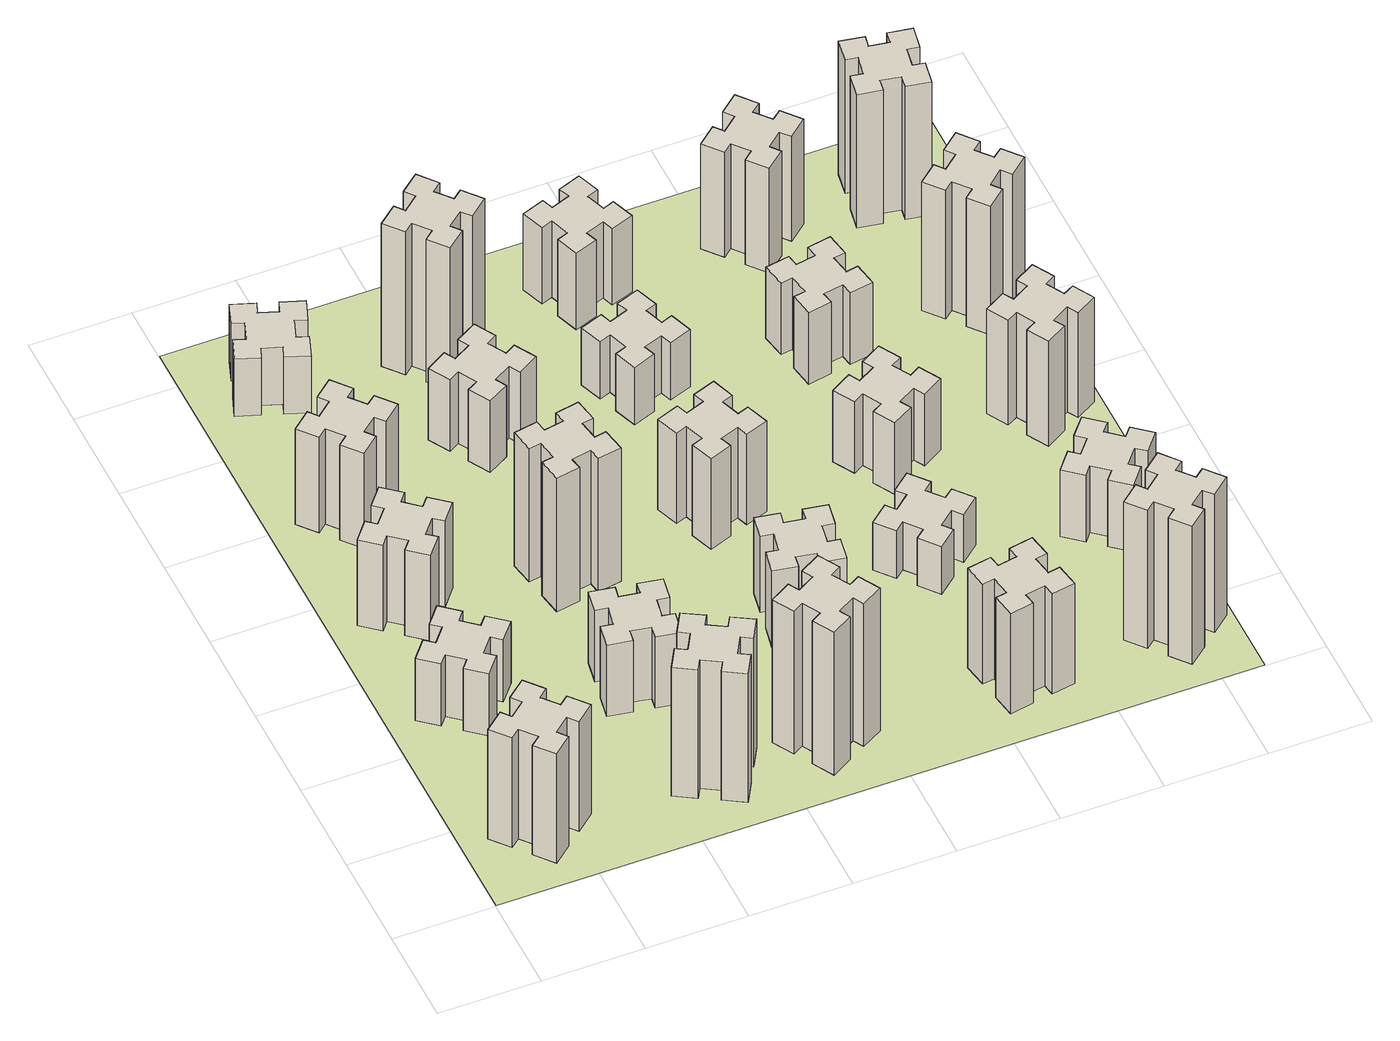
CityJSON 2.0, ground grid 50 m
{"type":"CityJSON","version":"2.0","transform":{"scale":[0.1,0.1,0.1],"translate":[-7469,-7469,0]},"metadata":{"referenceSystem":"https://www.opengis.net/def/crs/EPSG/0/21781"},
"CityObjects":{
"building1":{"type":"Building","attributes":{"class":"1000","function":"1000","usage":"1000","yearOfConstruction":2016,"roofType":"1000","measuredHeight":69,"storeysAboveGround":30,"storeysBelowGround":0},"geometry":[{"type":"Solid","lod":"1","boundaries":[[[[0,1,2,3,4,5,6,7,8,9,10,11,12,13,14,15,16,17,18,19]],[[17,16,20,21]],[[16,15,22,20]],[[15,14,23,22]],[[14,13,24,23]],[[13,12,25,24]],[[12,11,26,25]],[[11,10,27,26]],[[10,9,28,27]],[[9,8,29,28]],[[8,7,30,29]],[[7,6,31,30]],[[6,5,32,31]],[[5,4,33,32]],[[4,3,34,33]],[[3,2,35,34]],[[2,1,36,35]],[[1,0,37,36]],[[0,19,38,37]],[[19,18,39,38]],[[18,17,21,39]],[[24,25,26,27,28,29,30,31,32,33,34,35,36,37,38,39,21,20,22,23]]]]}]},
"building2":{"type":"Building","attributes":{"class":"1000","function":"1000","usage":"1000","yearOfConstruction":2016,"roofType":"1000","measuredHeight":39,"storeysAboveGround":30,"storeysBelowGround":0},"geometry":[{"type":"Solid","lod":"1","boundaries":[[[[40,41,42,43,44,45,46,47,48,49,50,51,52,53,54,55,56,57,58,59]],[[57,56,60,61]],[[56,55,62,60]],[[55,54,63,62]],[[54,53,64,63]],[[53,52,65,64]],[[52,51,66,65]],[[51,50,67,66]],[[50,49,68,67]],[[49,48,69,68]],[[48,47,70,69]],[[47,46,71,70]],[[46,45,72,71]],[[45,44,73,72]],[[44,43,74,73]],[[43,42,75,74]],[[42,41,76,75]],[[41,40,77,76]],[[40,59,78,77]],[[59,58,79,78]],[[58,57,61,79]],[[64,65,66,67,68,69,70,71,72,73,74,75,76,77,78,79,61,60,62,63]]]]}]},
"building3":{"type":"Building","attributes":{"class":"1000","function":"1000","usage":"1000","yearOfConstruction":2016,"roofType":"1000","measuredHeight":54,"storeysAboveGround":30,"storeysBelowGround":0},"geometry":[{"type":"Solid","lod":"1","boundaries":[[[[80,81,82,83,84,85,86,87,88,89,90,91,92,93,94,95,96,97,98,99]],[[97,96,100,101]],[[96,95,102,100]],[[95,94,103,102]],[[94,93,104,103]],[[93,92,105,104]],[[92,91,106,105]],[[91,90,107,106]],[[90,89,108,107]],[[89,88,109,108]],[[88,87,110,109]],[[87,86,111,110]],[[86,85,112,111]],[[85,84,113,112]],[[84,83,114,113]],[[83,82,115,114]],[[82,81,116,115]],[[81,80,117,116]],[[80,99,118,117]],[[99,98,119,118]],[[98,97,101,119]],[[104,105,106,107,108,109,110,111,112,113,114,115,116,117,118,119,101,100,102,103]]]]}]},
"building4":{"type":"Building","attributes":{"class":"1000","function":"1000","usage":"1000","yearOfConstruction":2016,"roofType":"1000","measuredHeight":60,"storeysAboveGround":30,"storeysBelowGround":0},"geometry":[{"type":"Solid","lod":"1","boundaries":[[[[120,121,122,123,124,125,126,127,128,129,130,131,132,133,134,135,136,137,138,139]],[[137,136,140,141]],[[136,135,142,140]],[[135,134,143,142]],[[134,133,144,143]],[[133,132,145,144]],[[132,131,146,145]],[[131,130,147,146]],[[130,129,148,147]],[[129,128,149,148]],[[128,127,150,149]],[[127,126,151,150]],[[126,125,152,151]],[[125,124,153,152]],[[124,123,154,153]],[[123,122,155,154]],[[122,121,156,155]],[[121,120,157,156]],[[120,139,158,157]],[[139,138,159,158]],[[138,137,141,159]],[[144,145,146,147,148,149,150,151,152,153,154,155,156,157,158,159,141,140,142,143]]]]}]},
"building5":{"type":"Building","attributes":{"class":"1000","function":"1000","usage":"1000","yearOfConstruction":2016,"roofType":"1000","measuredHeight":81,"storeysAboveGround":30,"storeysBelowGround":0},"geometry":[{"type":"Solid","lod":"1","boundaries":[[[[160,161,162,163,164,165,166,167,168,169,170,171,172,173,174,175,176,177,178,179]],[[177,176,180,181]],[[176,175,182,180]],[[175,174,183,182]],[[174,173,184,183]],[[173,172,185,184]],[[172,171,186,185]],[[171,170,187,186]],[[170,169,188,187]],[[169,168,189,188]],[[168,167,190,189]],[[167,166,191,190]],[[166,165,192,191]],[[165,164,193,192]],[[164,163,194,193]],[[163,162,195,194]],[[162,161,196,195]],[[161,160,197,196]],[[160,179,198,197]],[[179,178,199,198]],[[178,177,181,199]],[[184,185,186,187,188,189,190,191,192,193,194,195,196,197,198,199,181,180,182,183]]]]}]},
"building6":{"type":"Building","attributes":{"class":"1000","function":"1000","usage":"1000","yearOfConstruction":2016,"roofType":"1000","measuredHeight":36,"storeysAboveGround":30,"storeysBelowGround":0},"geometry":[{"type":"Solid","lod":"1","boundaries":[[[[200,201,202,203,204,205,206,207,208,209,210,211,212,213,214,215,216,217,218,219]],[[217,216,220,221]],[[216,215,222,220]],[[215,214,223,222]],[[214,213,224,223]],[[213,212,225,224]],[[212,211,226,225]],[[211,210,227,226]],[[210,209,228,227]],[[209,208,229,228]],[[208,207,230,229]],[[207,206,231,230]],[[206,205,232,231]],[[205,204,233,232]],[[204,203,234,233]],[[203,202,235,234]],[[202,201,236,235]],[[201,200,237,236]],[[200,219,238,237]],[[219,218,239,238]],[[218,217,221,239]],[[224,225,226,227,228,229,230,231,232,233,234,235,236,237,238,239,221,220,222,223]]]]}]},
"building7":{"type":"Building","attributes":{"class":"1000","function":"1000","usage":"1000","yearOfConstruction":2016,"roofType":"1000","measuredHeight":45,"storeysAboveGround":30,"storeysBelowGround":0},"geometry":[{"type":"Solid","lod":"1","boundaries":[[[[240,241,242,243,244,245,246,247,248,249,250,251,252,253,254,255,256,257,258,259]],[[257,256,260,261]],[[256,255,262,260]],[[255,254,263,262]],[[254,253,264,263]],[[253,252,265,264]],[[252,251,266,265]],[[251,250,267,266]],[[250,249,268,267]],[[249,248,269,268]],[[248,247,270,269]],[[247,246,271,270]],[[246,245,272,271]],[[245,244,273,272]],[[244,243,274,273]],[[243,242,275,274]],[[242,241,276,275]],[[241,240,277,276]],[[240,259,278,277]],[[259,258,279,278]],[[258,257,261,279]],[[264,265,266,267,268,269,270,271,272,273,274,275,276,277,278,279,261,260,262,263]]]]}]},
"building8":{"type":"Building","attributes":{"class":"1000","function":"1000","usage":"1000","yearOfConstruction":2016,"roofType":"1000","measuredHeight":84,"storeysAboveGround":30,"storeysBelowGround":0},"geometry":[{"type":"Solid","lod":"1","boundaries":[[[[280,281,282,283,284,285,286,287,288,289,290,291,292,293,294,295,296,297,298,299]],[[297,296,300,301]],[[296,295,302,300]],[[295,294,303,302]],[[294,293,304,303]],[[293,292,305,304]],[[292,291,306,305]],[[291,290,307,306]],[[290,289,308,307]],[[289,288,309,308]],[[288,287,310,309]],[[287,286,311,310]],[[286,285,312,311]],[[285,284,313,312]],[[284,283,314,313]],[[283,282,315,314]],[[282,281,316,315]],[[281,280,317,316]],[[280,299,318,317]],[[299,298,319,318]],[[298,297,301,319]],[[304,305,306,307,308,309,310,311,312,313,314,315,316,317,318,319,301,300,302,303]]]]}]},
"building9":{"type":"Building","attributes":{"class":"1000","function":"1000","usage":"1000","yearOfConstruction":2016,"roofType":"1000","measuredHeight":90,"storeysAboveGround":30,"storeysBelowGround":0},"geometry":[{"type":"Solid","lod":"1","boundaries":[[[[320,321,322,323,324,325,326,327,328,329,330,331,332,333,334,335,336,337,338,339]],[[337,336,340,341]],[[336,335,342,340]],[[335,334,343,342]],[[334,333,344,343]],[[333,332,345,344]],[[332,331,346,345]],[[331,330,347,346]],[[330,329,348,347]],[[329,328,349,348]],[[328,327,350,349]],[[327,326,351,350]],[[326,325,352,351]],[[325,324,353,352]],[[324,323,354,353]],[[323,322,355,354]],[[322,321,356,355]],[[321,320,357,356]],[[320,339,358,357]],[[339,338,359,358]],[[338,337,341,359]],[[344,345,346,347,348,349,350,351,352,353,354,355,356,357,358,359,341,340,342,343]]]]}]},
"building10":{"type":"Building","attributes":{"class":"1000","function":"1000","usage":"1000","yearOfConstruction":2016,"roofType":"1000","measuredHeight":45,"storeysAboveGround":30,"storeysBelowGround":0},"geometry":[{"type":"Solid","lod":"1","boundaries":[[[[360,361,362,363,364,365,366,367,368,369,370,371,372,373,374,375,376,377,378,379]],[[377,376,380,381]],[[376,375,382,380]],[[375,374,383,382]],[[374,373,384,383]],[[373,372,385,384]],[[372,371,386,385]],[[371,370,387,386]],[[370,369,388,387]],[[369,368,389,388]],[[368,367,390,389]],[[367,366,391,390]],[[366,365,392,391]],[[365,364,393,392]],[[364,363,394,393]],[[363,362,395,394]],[[362,361,396,395]],[[361,360,397,396]],[[360,379,398,397]],[[379,378,399,398]],[[378,377,381,399]],[[384,385,386,387,388,389,390,391,392,393,394,395,396,397,398,399,381,380,382,383]]]]}]},
"building11":{"type":"Building","attributes":{"class":"1000","function":"1000","usage":"1000","yearOfConstruction":2016,"roofType":"1000","measuredHeight":90,"storeysAboveGround":30,"storeysBelowGround":0},"geometry":[{"type":"Solid","lod":"1","boundaries":[[[[400,401,402,403,404,405,406,407,408,409,410,411,412,413,414,415,416,417,418,419]],[[417,416,420,421]],[[416,415,422,420]],[[415,414,423,422]],[[414,413,424,423]],[[413,412,425,424]],[[412,411,426,425]],[[411,410,427,426]],[[410,409,428,427]],[[409,408,429,428]],[[408,407,430,429]],[[407,406,431,430]],[[406,405,432,431]],[[405,404,433,432]],[[404,403,434,433]],[[403,402,435,434]],[[402,401,436,435]],[[401,400,437,436]],[[400,419,438,437]],[[419,418,439,438]],[[418,417,421,439]],[[424,425,426,427,428,429,430,431,432,433,434,435,436,437,438,439,421,420,422,423]]]]}]},
"building12":{"type":"Building","attributes":{"class":"1000","function":"1000","usage":"1000","yearOfConstruction":2016,"roofType":"1000","measuredHeight":48,"storeysAboveGround":30,"storeysBelowGround":0},"geometry":[{"type":"Solid","lod":"1","boundaries":[[[[440,441,442,443,444,445,446,447,448,449,450,451,452,453,454,455,456,457,458,459]],[[457,456,460,461]],[[456,455,462,460]],[[455,454,463,462]],[[454,453,464,463]],[[453,452,465,464]],[[452,451,466,465]],[[451,450,467,466]],[[450,449,468,467]],[[449,448,469,468]],[[448,447,470,469]],[[447,446,471,470]],[[446,445,472,471]],[[445,444,473,472]],[[444,443,474,473]],[[443,442,475,474]],[[442,441,476,475]],[[441,440,477,476]],[[440,459,478,477]],[[459,458,479,478]],[[458,457,461,479]],[[464,465,466,467,468,469,470,471,472,473,474,475,476,477,478,479,461,460,462,463]]]]}]},
"building13":{"type":"Building","attributes":{"class":"1000","function":"1000","usage":"1000","yearOfConstruction":2016,"roofType":"1000","measuredHeight":57,"storeysAboveGround":30,"storeysBelowGround":0},"geometry":[{"type":"Solid","lod":"1","boundaries":[[[[480,481,482,483,484,485,486,487,488,489,490,491,492,493,494,495,496,497,498,499]],[[497,496,500,501]],[[496,495,502,500]],[[495,494,503,502]],[[494,493,504,503]],[[493,492,505,504]],[[492,491,506,505]],[[491,490,507,506]],[[490,489,508,507]],[[489,488,509,508]],[[488,487,510,509]],[[487,486,511,510]],[[486,485,512,511]],[[485,484,513,512]],[[484,483,514,513]],[[483,482,515,514]],[[482,481,516,515]],[[481,480,517,516]],[[480,499,518,517]],[[499,498,519,518]],[[498,497,501,519]],[[504,505,506,507,508,509,510,511,512,513,514,515,516,517,518,519,501,500,502,503]]]]}]},
"building14":{"type":"Building","attributes":{"class":"1000","function":"1000","usage":"1000","yearOfConstruction":2016,"roofType":"1000","measuredHeight":36,"storeysAboveGround":30,"storeysBelowGround":0},"geometry":[{"type":"Solid","lod":"1","boundaries":[[[[520,521,522,523,524,525,526,527,528,529,530,531,532,533,534,535,536,537,538,539]],[[537,536,540,541]],[[536,535,542,540]],[[535,534,543,542]],[[534,533,544,543]],[[533,532,545,544]],[[532,531,546,545]],[[531,530,547,546]],[[530,529,548,547]],[[529,528,549,548]],[[528,527,550,549]],[[527,526,551,550]],[[526,525,552,551]],[[525,524,553,552]],[[524,523,554,553]],[[523,522,555,554]],[[522,521,556,555]],[[521,520,557,556]],[[520,539,558,557]],[[539,538,559,558]],[[538,537,541,559]],[[544,545,546,547,548,549,550,551,552,553,554,555,556,557,558,559,541,540,542,543]]]]}]},
"building15":{"type":"Building","attributes":{"class":"1000","function":"1000","usage":"1000","yearOfConstruction":2016,"roofType":"1000","measuredHeight":63,"storeysAboveGround":30,"storeysBelowGround":0},"geometry":[{"type":"Solid","lod":"1","boundaries":[[[[560,561,562,563,564,565,566,567,568,569,570,571,572,573,574,575,576,577,578,579]],[[577,576,580,581]],[[576,575,582,580]],[[575,574,583,582]],[[574,573,584,583]],[[573,572,585,584]],[[572,571,586,585]],[[571,570,587,586]],[[570,569,588,587]],[[569,568,589,588]],[[568,567,590,589]],[[567,566,591,590]],[[566,565,592,591]],[[565,564,593,592]],[[564,563,594,593]],[[563,562,595,594]],[[562,561,596,595]],[[561,560,597,596]],[[560,579,598,597]],[[579,578,599,598]],[[578,577,581,599]],[[584,585,586,587,588,589,590,591,592,593,594,595,596,597,598,599,581,580,582,583]]]]}]},
"building16":{"type":"Building","attributes":{"class":"1000","function":"1000","usage":"1000","yearOfConstruction":2016,"roofType":"1000","measuredHeight":48,"storeysAboveGround":30,"storeysBelowGround":0},"geometry":[{"type":"Solid","lod":"1","boundaries":[[[[600,601,602,603,604,605,606,607,608,609,610,611,612,613,614,615,616,617,618,619]],[[617,616,620,621]],[[616,615,622,620]],[[615,614,623,622]],[[614,613,624,623]],[[613,612,625,624]],[[612,611,626,625]],[[611,610,627,626]],[[610,609,628,627]],[[609,608,629,628]],[[608,607,630,629]],[[607,606,631,630]],[[606,605,632,631]],[[605,604,633,632]],[[604,603,634,633]],[[603,602,635,634]],[[602,601,636,635]],[[601,600,637,636]],[[600,619,638,637]],[[619,618,639,638]],[[618,617,621,639]],[[624,625,626,627,628,629,630,631,632,633,634,635,636,637,638,639,621,620,622,623]]]]}]},
"building17":{"type":"Building","attributes":{"class":"1000","function":"1000","usage":"1000","yearOfConstruction":2016,"roofType":"1000","measuredHeight":30,"storeysAboveGround":30,"storeysBelowGround":0},"geometry":[{"type":"Solid","lod":"1","boundaries":[[[[640,641,642,643,644,645,646,647,648,649,650,651,652,653,654,655,656,657,658,659]],[[657,656,660,661]],[[656,655,662,660]],[[655,654,663,662]],[[654,653,664,663]],[[653,652,665,664]],[[652,651,666,665]],[[651,650,667,666]],[[650,649,668,667]],[[649,648,669,668]],[[648,647,670,669]],[[647,646,671,670]],[[646,645,672,671]],[[645,644,673,672]],[[644,643,674,673]],[[643,642,675,674]],[[642,641,676,675]],[[641,640,677,676]],[[640,659,678,677]],[[659,658,679,678]],[[658,657,661,679]],[[664,665,666,667,668,669,670,671,672,673,674,675,676,677,678,679,661,660,662,663]]]]}]},
"building18":{"type":"Building","attributes":{"class":"1000","function":"1000","usage":"1000","yearOfConstruction":2016,"roofType":"1000","measuredHeight":45,"storeysAboveGround":30,"storeysBelowGround":0},"geometry":[{"type":"Solid","lod":"1","boundaries":[[[[680,681,682,683,684,685,686,687,688,689,690,691,692,693,694,695,696,697,698,699]],[[697,696,700,701]],[[696,695,702,700]],[[695,694,703,702]],[[694,693,704,703]],[[693,692,705,704]],[[692,691,706,705]],[[691,690,707,706]],[[690,689,708,707]],[[689,688,709,708]],[[688,687,710,709]],[[687,686,711,710]],[[686,685,712,711]],[[685,684,713,712]],[[684,683,714,713]],[[683,682,715,714]],[[682,681,716,715]],[[681,680,717,716]],[[680,699,718,717]],[[699,698,719,718]],[[698,697,701,719]],[[704,705,706,707,708,709,710,711,712,713,714,715,716,717,718,719,701,700,702,703]]]]}]},
"building19":{"type":"Building","attributes":{"class":"1000","function":"1000","usage":"1000","yearOfConstruction":2016,"roofType":"1000","measuredHeight":45,"storeysAboveGround":30,"storeysBelowGround":0},"geometry":[{"type":"Solid","lod":"1","boundaries":[[[[720,721,722,723,724,725,726,727,728,729,730,731,732,733,734,735,736,737,738,739]],[[737,736,740,741]],[[736,735,742,740]],[[735,734,743,742]],[[734,733,744,743]],[[733,732,745,744]],[[732,731,746,745]],[[731,730,747,746]],[[730,729,748,747]],[[729,728,749,748]],[[728,727,750,749]],[[727,726,751,750]],[[726,725,752,751]],[[725,724,753,752]],[[724,723,754,753]],[[723,722,755,754]],[[722,721,756,755]],[[721,720,757,756]],[[720,739,758,757]],[[739,738,759,758]],[[738,737,741,759]],[[744,745,746,747,748,749,750,751,752,753,754,755,756,757,758,759,741,740,742,743]]]]}]},
"building20":{"type":"Building","attributes":{"class":"1000","function":"1000","usage":"1000","yearOfConstruction":2016,"roofType":"1000","measuredHeight":87,"storeysAboveGround":30,"storeysBelowGround":0},"geometry":[{"type":"Solid","lod":"1","boundaries":[[[[760,761,762,763,764,765,766,767,768,769,770,771,772,773,774,775,776,777,778,779]],[[777,776,780,781]],[[776,775,782,780]],[[775,774,783,782]],[[774,773,784,783]],[[773,772,785,784]],[[772,771,786,785]],[[771,770,787,786]],[[770,769,788,787]],[[769,768,789,788]],[[768,767,790,789]],[[767,766,791,790]],[[766,765,792,791]],[[765,764,793,792]],[[764,763,794,793]],[[763,762,795,794]],[[762,761,796,795]],[[761,760,797,796]],[[760,779,798,797]],[[779,778,799,798]],[[778,777,781,799]],[[784,785,786,787,788,789,790,791,792,793,794,795,796,797,798,799,781,780,782,783]]]]}]},
"building21":{"type":"Building","attributes":{"class":"1000","function":"1000","usage":"1000","yearOfConstruction":2016,"roofType":"1000","measuredHeight":66,"storeysAboveGround":30,"storeysBelowGround":0},"geometry":[{"type":"Solid","lod":"1","boundaries":[[[[800,801,802,803,804,805,806,807,808,809,810,811,812,813,814,815,816,817,818,819]],[[817,816,820,821]],[[816,815,822,820]],[[815,814,823,822]],[[814,813,824,823]],[[813,812,825,824]],[[812,811,826,825]],[[811,810,827,826]],[[810,809,828,827]],[[809,808,829,828]],[[808,807,830,829]],[[807,806,831,830]],[[806,805,832,831]],[[805,804,833,832]],[[804,803,834,833]],[[803,802,835,834]],[[802,801,836,835]],[[801,800,837,836]],[[800,819,838,837]],[[819,818,839,838]],[[818,817,821,839]],[[824,825,826,827,828,829,830,831,832,833,834,835,836,837,838,839,821,820,822,823]]]]}]},
"building22":{"type":"Building","attributes":{"class":"1000","function":"1000","usage":"1000","yearOfConstruction":2016,"roofType":"1000","measuredHeight":42,"storeysAboveGround":30,"storeysBelowGround":0},"geometry":[{"type":"Solid","lod":"1","boundaries":[[[[840,841,842,843,844,845,846,847,848,849,850,851,852,853,854,855,856,857,858,859]],[[857,856,860,861]],[[856,855,862,860]],[[855,854,863,862]],[[854,853,864,863]],[[853,852,865,864]],[[852,851,866,865]],[[851,850,867,866]],[[850,849,868,867]],[[849,848,869,868]],[[848,847,870,869]],[[847,846,871,870]],[[846,845,872,871]],[[845,844,873,872]],[[844,843,874,873]],[[843,842,875,874]],[[842,841,876,875]],[[841,840,877,876]],[[840,859,878,877]],[[859,858,879,878]],[[858,857,861,879]],[[864,865,866,867,868,869,870,871,872,873,874,875,876,877,878,879,861,860,862,863]]]]}]},
"building23":{"type":"Building","attributes":{"class":"1000","function":"1000","usage":"1000","yearOfConstruction":2016,"roofType":"1000","measuredHeight":66,"storeysAboveGround":30,"storeysBelowGround":0},"geometry":[{"type":"Solid","lod":"1","boundaries":[[[[880,881,882,883,884,885,886,887,888,889,890,891,892,893,894,895,896,897,898,899]],[[897,896,900,901]],[[896,895,902,900]],[[895,894,903,902]],[[894,893,904,903]],[[893,892,905,904]],[[892,891,906,905]],[[891,890,907,906]],[[890,889,908,907]],[[889,888,909,908]],[[888,887,910,909]],[[887,886,911,910]],[[886,885,912,911]],[[885,884,913,912]],[[884,883,914,913]],[[883,882,915,914]],[[882,881,916,915]],[[881,880,917,916]],[[880,899,918,917]],[[899,898,919,918]],[[898,897,901,919]],[[904,905,906,907,908,909,910,911,912,913,914,915,916,917,918,919,901,900,902,903]]]]}]},
"building24":{"type":"Building","attributes":{"class":"1000","function":"1000","usage":"1000","yearOfConstruction":2016,"roofType":"1000","measuredHeight":81,"storeysAboveGround":30,"storeysBelowGround":0},"geometry":[{"type":"Solid","lod":"1","boundaries":[[[[920,921,922,923,924,925,926,927,928,929,930,931,932,933,934,935,936,937,938,939]],[[937,936,940,941]],[[936,935,942,940]],[[935,934,943,942]],[[934,933,944,943]],[[933,932,945,944]],[[932,931,946,945]],[[931,930,947,946]],[[930,929,948,947]],[[929,928,949,948]],[[928,927,950,949]],[[927,926,951,950]],[[926,925,952,951]],[[925,924,953,952]],[[924,923,954,953]],[[923,922,955,954]],[[922,921,956,955]],[[921,920,957,956]],[[920,939,958,957]],[[939,938,959,958]],[[938,937,941,959]],[[944,945,946,947,948,949,950,951,952,953,954,955,956,957,958,959,941,940,942,943]]]]}]},
"building25":{"type":"Building","attributes":{"class":"1000","function":"1000","usage":"1000","yearOfConstruction":2016,"roofType":"1000","measuredHeight":84,"storeysAboveGround":30,"storeysBelowGround":0},"geometry":[{"type":"Solid","lod":"1","boundaries":[[[[960,961,962,963,964,965,966,967,968,969,970,971,972,973,974,975,976,977,978,979]],[[977,976,980,981]],[[976,975,982,980]],[[975,974,983,982]],[[974,973,984,983]],[[973,972,985,984]],[[972,971,986,985]],[[971,970,987,986]],[[970,969,988,987]],[[969,968,989,988]],[[968,967,990,989]],[[967,966,991,990]],[[966,965,992,991]],[[965,964,993,992]],[[964,963,994,993]],[[963,962,995,994]],[[962,961,996,995]],[[961,960,997,996]],[[960,979,998,997]],[[979,978,999,998]],[[978,977,981,999]],[[984,985,986,987,988,989,990,991,992,993,994,995,996,997,998,999,981,980,982,983]]]]}]},
"landuse1":{"type":"LandUse","attributes":{"name":"plot1","function":"1010"},"geometry":[{"type":"MultiSurface","lod":"1","boundaries":[[[1000,1001,1002,1003]]]}]}
},
"vertices":[
[492,408,0],[427,484,0],[473,523,0],[396,615,0],[304,538,0],[343,492,0],[266,427,0],[228,473,0],[136,396,0],[213,304,0],[259,343,0],[323,266,0],[277,228,0],[354,136,0],[446,213,0],[408,259,0],[484,323,0],[523,277,0],[615,354,0],[538,446,0],[484,323,690],[523,277,690],[408,259,690],[446,213,690],[354,136,690],[277,228,690],[323,266,690],[259,343,690],[213,304,690],[136,396,690],[228,473,690],[266,427,690],[343,492,690],[304,538,690],[396,615,690],[473,523,690],[427,484,690],[492,408,690],[538,446,690],[615,354,690],
[323,1324,0],[259,1248,0],[213,1286,0],[136,1194,0],[228,1117,0],[266,1163,0],[343,1099,0],[304,1053,0],[396,976,0],[473,1068,0],[427,1106,0],[492,1183,0],[538,1144,0],[615,1236,0],[523,1313,0],[484,1267,0],[408,1332,0],[446,1378,0],[354,1455,0],[277,1363,0],[408,1332,390],[446,1378,390],[484,1267,390],[523,1313,390],[615,1236,390],[538,1144,390],[492,1183,390],[427,1106,390],[473,1068,390],[396,976,390],[304,1053,390],[343,1099,390],[266,1163,390],[228,1117,390],[136,1194,390],[213,1286,390],[259,1248,390],[323,1324,390],[277,1363,390],[354,1455,390],
[484,1907,0],[408,1972,0],[446,2018,0],[354,2095,0],[277,2003,0],[323,1964,0],[259,1888,0],[213,1926,0],[136,1834,0],[228,1757,0],[266,1803,0],[343,1739,0],[304,1693,0],[396,1616,0],[473,1708,0],[427,1746,0],[492,1823,0],[538,1784,0],[615,1876,0],[523,1953,0],[492,1823,540],[538,1784,540],[427,1746,540],[473,1708,540],[396,1616,540],[304,1693,540],[343,1739,540],[266,1803,540],[228,1757,540],[136,1834,540],[213,1926,540],[259,1888,540],[323,1964,540],[277,2003,540],[354,2095,540],[446,2018,540],[408,1972,540],[484,1907,540],[523,1953,540],[615,1876,540],
[492,2528,0],[427,2604,0],[473,2643,0],[396,2735,0],[304,2658,0],[343,2612,0],[266,2547,0],[228,2593,0],[136,2516,0],[213,2424,0],[259,2463,0],[323,2386,0],[277,2348,0],[354,2256,0],[446,2333,0],[408,2379,0],[484,2443,0],[523,2397,0],[615,2474,0],[538,2566,0],[484,2443,600],[523,2397,600],[408,2379,600],[446,2333,600],[354,2256,600],[277,2348,600],[323,2386,600],[259,2463,600],[213,2424,600],[136,2516,600],[228,2593,600],[266,2547,600],[343,2612,600],[304,2658,600],[396,2735,600],[473,2643,600],[427,2604,600],[492,2528,600],[538,2566,600],[615,2474,600],
[1145,474,0],[1095,387,0],[1043,417,0],[983,313,0],[1087,253,0],[1117,305,0],[1204,255,0],[1174,203,0],[1278,143,0],[1338,247,0],[1286,277,0],[1336,364,0],[1388,334,0],[1448,438,0],[1344,498,0],[1314,446,0],[1227,496,0],[1257,548,0],[1153,608,0],[1093,504,0],[1227,496,810],[1257,548,810],[1314,446,810],[1344,498,810],[1448,438,810],[1388,334,810],[1336,364,810],[1286,277,810],[1338,247,810],[1278,143,810],[1174,203,810],[1204,255,810],[1117,305,810],[1087,253,810],[983,313,810],[1043,417,810],[1095,387,810],[1145,474,810],[1093,504,810],[1153,608,810],
[462,3251,0],[496,3345,0],[552,3324,0],[593,3437,0],[480,3478,0],[460,3422,0],[366,3456,0],[387,3512,0],[274,3553,0],[233,3440,0],[289,3420,0],[255,3326,0],[199,3347,0],[157,3234,0],[270,3193,0],[291,3249,0],[385,3215,0],[364,3159,0],[477,3117,0],[518,3230,0],[385,3215,360],[364,3159,360],[291,3249,360],[270,3193,360],[157,3234,360],[199,3347,360],[255,3326,360],[289,3420,360],[233,3440,360],[274,3553,360],[387,3512,360],[366,3456,360],[460,3422,360],[480,3478,360],[593,3437,360],[552,3324,360],[496,3345,360],[462,3251,360],[518,3230,360],[477,3117,360],
[1047,916,0],[1145,898,0],[1135,839,0],[1253,818,0],[1274,937,0],[1215,947,0],[1232,1045,0],[1291,1035,0],[1312,1153,0],[1194,1174,0],[1184,1115,0],[1085,1132,0],[1096,1191,0],[977,1212,0],[957,1094,0],[1016,1084,0],[998,985,0],[939,996,0],[918,877,0],[1037,857,0],[998,985,450],[939,996,450],[1016,1084,450],[957,1094,450],[977,1212,450],[1096,1191,450],[1085,1132,450],[1184,1115,450],[1194,1174,450],[1312,1153,450],[1291,1035,450],[1232,1045,450],[1215,947,450],[1274,937,450],[1253,818,450],[1135,839,450],[1145,898,450],[1047,916,450],[1037,857,450],[918,877,450],
[1085,1638,0],[1184,1656,0],[1194,1597,0],[1312,1617,0],[1291,1736,0],[1232,1725,0],[1215,1824,0],[1274,1834,0],[1253,1952,0],[1135,1931,0],[1145,1872,0],[1047,1855,0],[1037,1914,0],[918,1893,0],[939,1775,0],[998,1785,0],[1016,1687,0],[957,1677,0],[977,1558,0],[1096,1579,0],[1016,1687,840],[957,1677,840],[998,1785,840],[939,1775,840],[918,1893,840],[1037,1914,840],[1047,1855,840],[1145,1872,840],[1135,1931,840],[1253,1952,840],[1274,1834,840],[1215,1824,840],[1232,1725,840],[1291,1736,840],[1312,1617,840],[1194,1597,840],[1184,1656,840],[1085,1638,840],[1096,1579,840],[977,1558,840],
[1744,496,0],[1657,446,0],[1627,498,0],[1523,438,0],[1583,334,0],[1635,364,0],[1685,277,0],[1633,247,0],[1693,143,0],[1797,203,0],[1767,255,0],[1854,305,0],[1884,253,0],[1988,313,0],[1928,417,0],[1876,387,0],[1826,474,0],[1878,504,0],[1818,608,0],[1714,548,0],[1826,474,900],[1878,504,900],[1876,387,900],[1928,417,900],[1988,313,900],[1884,253,900],[1854,305,900],[1767,255,900],[1797,203,900],[1693,143,900],[1633,247,900],[1685,277,900],[1635,364,900],[1583,334,900],[1523,438,900],[1627,498,900],[1657,446,900],[1744,496,900],[1714,548,900],[1818,608,900],
[1236,2707,0],[1186,2794,0],[1238,2824,0],[1178,2928,0],[1074,2868,0],[1104,2816,0],[1017,2766,0],[987,2818,0],[883,2758,0],[943,2654,0],[995,2684,0],[1045,2597,0],[993,2567,0],[1053,2463,0],[1157,2523,0],[1127,2575,0],[1214,2625,0],[1244,2573,0],[1348,2633,0],[1288,2737,0],[1214,2625,450],[1244,2573,450],[1127,2575,450],[1157,2523,450],[1053,2463,450],[993,2567,450],[1045,2597,450],[995,2684,450],[943,2654,450],[883,2758,450],[987,2818,450],[1017,2766,450],[1104,2816,450],[1074,2868,450],[1178,2928,450],[1238,2824,450],[1186,2794,450],[1236,2707,450],[1288,2737,450],[1348,2633,450],
[999,3203,0],[1063,3126,0],[1017,3088,0],[1094,2996,0],[1186,3073,0],[1148,3119,0],[1224,3183,0],[1263,3137,0],[1355,3214,0],[1278,3306,0],[1232,3268,0],[1167,3344,0],[1213,3383,0],[1136,3475,0],[1044,3398,0],[1083,3352,0],[1006,3287,0],[968,3333,0],[876,3256,0],[953,3164,0],[1006,3287,900],[968,3333,900],[1083,3352,900],[1044,3398,900],[1136,3475,900],[1213,3383,900],[1167,3344,900],[1232,3268,900],[1278,3306,900],[1355,3214,900],[1263,3137,900],[1224,3183,900],[1148,3119,900],[1186,3073,900],[1094,2996,900],[1017,3088,900],[1063,3126,900],[999,3203,900],[953,3164,900],[876,3256,900],
[2055,1047,0],[2072,1145,0],[2131,1135,0],[2152,1253,0],[2034,1274,0],[2024,1215,0],[1925,1232,0],[1936,1291,0],[1817,1312,0],[1797,1194,0],[1856,1184,0],[1838,1085,0],[1779,1096,0],[1758,977,0],[1877,957,0],[1887,1016,0],[1985,998,0],[1975,939,0],[2093,918,0],[2114,1037,0],[1985,998,480],[1975,939,480],[1887,1016,480],[1877,957,480],[1758,977,480],[1779,1096,480],[1838,1085,480],[1856,1184,480],[1797,1194,480],[1817,1312,480],[1936,1291,480],[1925,1232,480],[2024,1215,480],[2034,1274,480],[2152,1253,480],[2131,1135,480],[2072,1145,480],[2055,1047,480],[2114,1037,480],[2093,918,480],
[1846,1735,0],[1940,1769,0],[1960,1713,0],[2073,1754,0],[2032,1867,0],[1976,1846,0],[1942,1940,0],[1998,1960,0],[1957,2073,0],[1844,2032,0],[1865,1976,0],[1771,1942,0],[1750,1998,0],[1637,1957,0],[1679,1844,0],[1735,1865,0],[1769,1771,0],[1713,1750,0],[1754,1637,0],[1867,1679,0],[1769,1771,570],[1713,1750,570],[1735,1865,570],[1679,1844,570],[1637,1957,570],[1750,1998,570],[1771,1942,570],[1865,1976,570],[1844,2032,570],[1957,2073,570],[1998,1960,570],[1942,1940,570],[1976,1846,570],[2032,1867,570],[2073,1754,570],[1960,1713,570],[1940,1769,570],[1846,1735,570],[1867,1679,570],[1754,1637,570],
[1735,2705,0],[1769,2611,0],[1713,2590,0],[1754,2477,0],[1867,2519,0],[1846,2575,0],[1940,2609,0],[1960,2553,0],[2073,2594,0],[2032,2707,0],[1976,2686,0],[1942,2780,0],[1998,2800,0],[1957,2913,0],[1844,2872,0],[1865,2816,0],[1771,2782,0],[1750,2838,0],[1637,2797,0],[1679,2684,0],[1771,2782,360],[1750,2838,360],[1865,2816,360],[1844,2872,360],[1957,2913,360],[1998,2800,360],[1942,2780,360],[1976,2686,360],[2032,2707,360],[2073,2594,360],[1960,2553,360],[1940,2609,360],[1846,2575,360],[1867,2519,360],[1754,2477,360],[1713,2590,360],[1769,2611,360],[1735,2705,360],[1679,2684,360],[1637,2797,360],
[2665,258,0],[2764,276,0],[2774,217,0],[2892,237,0],[2871,356,0],[2812,345,0],[2795,444,0],[2854,454,0],[2833,572,0],[2715,551,0],[2725,492,0],[2627,475,0],[2617,534,0],[2498,513,0],[2519,395,0],[2578,405,0],[2596,307,0],[2537,297,0],[2557,178,0],[2676,199,0],[2596,307,630],[2537,297,630],[2578,405,630],[2519,395,630],[2498,513,630],[2617,534,630],[2627,475,630],[2725,492,630],[2715,551,630],[2833,572,630],[2854,454,630],[2795,444,630],[2812,345,630],[2871,356,630],[2892,237,630],[2774,217,630],[2764,276,630],[2665,258,630],[2676,199,630],[2557,178,630],
[1846,3215,0],[1940,3249,0],[1960,3193,0],[2073,3234,0],[2032,3347,0],[1976,3326,0],[1942,3420,0],[1998,3440,0],[1957,3553,0],[1844,3512,0],[1865,3456,0],[1771,3422,0],[1750,3478,0],[1637,3437,0],[1679,3324,0],[1735,3345,0],[1769,3251,0],[1713,3230,0],[1754,3117,0],[1867,3159,0],[1769,3251,480],[1713,3230,480],[1735,3345,480],[1679,3324,480],[1637,3437,480],[1750,3478,480],[1771,3422,480],[1865,3456,480],[1844,3512,480],[1957,3553,480],[1998,3440,480],[1942,3420,480],[1976,3326,480],[2032,3347,480],[2073,3234,480],[1960,3193,480],[1940,3249,480],[1846,3215,480],[1867,3159,480],[1754,3117,480],
[2628,1099,0],[2704,1163,0],[2743,1117,0],[2835,1194,0],[2758,1286,0],[2712,1248,0],[2647,1324,0],[2693,1363,0],[2616,1455,0],[2524,1378,0],[2563,1332,0],[2486,1267,0],[2448,1313,0],[2356,1236,0],[2433,1144,0],[2479,1183,0],[2543,1106,0],[2497,1068,0],[2574,976,0],[2666,1053,0],[2543,1106,300],[2497,1068,300],[2479,1183,300],[2433,1144,300],[2356,1236,300],[2448,1313,300],[2486,1267,300],[2563,1332,300],[2524,1378,300],[2616,1455,300],[2693,1363,300],[2647,1324,300],[2712,1248,300],[2758,1286,300],[2835,1194,300],[2743,1117,300],[2704,1163,300],[2628,1099,300],[2666,1053,300],[2574,976,300],
[2575,1844,0],[2625,1757,0],[2573,1727,0],[2633,1623,0],[2737,1683,0],[2707,1735,0],[2794,1785,0],[2824,1733,0],[2928,1793,0],[2868,1897,0],[2816,1867,0],[2766,1954,0],[2818,1984,0],[2758,2088,0],[2654,2028,0],[2684,1976,0],[2597,1926,0],[2567,1978,0],[2463,1918,0],[2523,1814,0],[2597,1926,450],[2567,1978,450],[2684,1976,450],[2654,2028,450],[2758,2088,450],[2818,1984,450],[2766,1954,450],[2816,1867,450],[2868,1897,450],[2928,1793,450],[2824,1733,450],[2794,1785,450],[2707,1735,450],[2737,1683,450],[2633,1623,450],[2573,1727,450],[2625,1757,450],[2575,1844,450],[2523,1814,450],[2463,1918,450],
[2665,2478,0],[2764,2496,0],[2774,2437,0],[2892,2457,0],[2871,2576,0],[2812,2565,0],[2795,2664,0],[2854,2674,0],[2833,2792,0],[2715,2771,0],[2725,2712,0],[2627,2695,0],[2617,2754,0],[2498,2733,0],[2519,2615,0],[2578,2625,0],[2596,2527,0],[2537,2517,0],[2557,2398,0],[2676,2419,0],[2596,2527,450],[2537,2517,450],[2578,2625,450],[2519,2615,450],[2498,2733,450],[2617,2754,450],[2627,2695,450],[2725,2712,450],[2715,2771,450],[2833,2792,450],[2854,2674,450],[2795,2664,450],[2812,2565,450],[2871,2576,450],[2892,2457,450],[2774,2437,450],[2764,2496,450],[2665,2478,450],[2676,2419,450],[2557,2398,450],
[3468,259,0],[3544,323,0],[3583,277,0],[3675,354,0],[3598,446,0],[3552,408,0],[3487,484,0],[3533,523,0],[3456,615,0],[3364,538,0],[3403,492,0],[3326,427,0],[3288,473,0],[3196,396,0],[3273,304,0],[3319,343,0],[3383,266,0],[3337,228,0],[3414,136,0],[3506,213,0],[3383,266,870],[3337,228,870],[3319,343,870],[3273,304,870],[3196,396,870],[3288,473,870],[3326,427,870],[3403,492,870],[3364,538,870],[3456,615,870],[3533,523,870],[3487,484,870],[3552,408,870],[3598,446,870],[3675,354,870],[3583,277,870],[3544,323,870],[3468,259,870],[3506,213,870],[3414,136,870],
[2812,3368,0],[2747,3444,0],[2793,3483,0],[2716,3575,0],[2624,3498,0],[2663,3452,0],[2586,3387,0],[2548,3433,0],[2456,3356,0],[2533,3264,0],[2579,3303,0],[2643,3226,0],[2597,3188,0],[2674,3096,0],[2766,3173,0],[2728,3219,0],[2804,3283,0],[2843,3237,0],[2935,3314,0],[2858,3406,0],[2804,3283,660],[2843,3237,660],[2728,3219,660],[2766,3173,660],[2674,3096,660],[2597,3188,660],[2643,3226,660],[2579,3303,660],[2533,3264,660],[2456,3356,660],[2548,3433,660],[2586,3387,660],[2663,3452,660],[2624,3498,660],[2716,3575,660],[2793,3483,660],[2747,3444,660],[2812,3368,660],[2858,3406,660],[2935,3314,660],
[3487,1006,0],[3552,1083,0],[3598,1044,0],[3675,1136,0],[3583,1213,0],[3544,1167,0],[3468,1232,0],[3506,1278,0],[3414,1355,0],[3337,1263,0],[3383,1224,0],[3319,1148,0],[3273,1186,0],[3196,1094,0],[3288,1017,0],[3326,1063,0],[3403,999,0],[3364,953,0],[3456,876,0],[3533,968,0],[3403,999,420],[3364,953,420],[3326,1063,420],[3288,1017,420],[3196,1094,420],[3273,1186,420],[3319,1148,420],[3383,1224,420],[3337,1263,420],[3414,1355,420],[3506,1278,420],[3468,1232,420],[3544,1167,420],[3583,1213,420],[3675,1136,420],[3598,1044,420],[3552,1083,420],[3487,1006,420],[3533,968,420],[3456,876,420],
[3556,1867,0],[3506,1954,0],[3558,1984,0],[3498,2088,0],[3394,2028,0],[3424,1976,0],[3337,1926,0],[3307,1978,0],[3203,1918,0],[3263,1814,0],[3315,1844,0],[3365,1757,0],[3313,1727,0],[3373,1623,0],[3477,1683,0],[3447,1735,0],[3534,1785,0],[3564,1733,0],[3668,1793,0],[3608,1897,0],[3534,1785,660],[3564,1733,660],[3447,1735,660],[3477,1683,660],[3373,1623,660],[3313,1727,660],[3365,1757,660],[3315,1844,660],[3263,1814,660],[3203,1918,660],[3307,1978,660],[3337,1926,660],[3424,1976,660],[3394,2028,660],[3498,2088,660],[3558,1984,660],[3506,1954,660],[3556,1867,660],[3608,1897,660],[3668,1793,660],
[3403,2712,0],[3326,2647,0],[3288,2693,0],[3196,2616,0],[3273,2524,0],[3319,2563,0],[3383,2486,0],[3337,2448,0],[3414,2356,0],[3506,2433,0],[3468,2479,0],[3544,2543,0],[3583,2497,0],[3675,2574,0],[3598,2666,0],[3552,2628,0],[3487,2704,0],[3533,2743,0],[3456,2835,0],[3364,2758,0],[3487,2704,810],[3533,2743,810],[3552,2628,810],[3598,2666,810],[3675,2574,810],[3583,2497,810],[3544,2543,810],[3468,2479,810],[3506,2433,810],[3414,2356,810],[3337,2448,810],[3383,2486,810],[3319,2563,810],[3273,2524,810],[3196,2616,810],[3288,2693,810],[3326,2647,810],[3403,2712,810],[3364,2758,810],[3456,2835,810],
[3404,3435,0],[3305,3452,0],[3316,3511,0],[3197,3532,0],[3177,3414,0],[3236,3404,0],[3218,3305,0],[3159,3316,0],[3138,3197,0],[3257,3177,0],[3267,3236,0],[3365,3218,0],[3355,3159,0],[3473,3138,0],[3494,3257,0],[3435,3267,0],[3452,3365,0],[3511,3355,0],[3532,3473,0],[3414,3494,0],[3452,3365,840],[3511,3355,840],[3435,3267,840],[3494,3257,840],[3473,3138,840],[3355,3159,840],[3365,3218,840],[3267,3236,840],[3257,3177,840],[3138,3197,840],[3159,3316,840],[3218,3305,840],[3236,3404,840],[3177,3414,840],[3197,3532,840],[3316,3511,840],[3305,3452,840],[3404,3435,840],[3414,3494,840],[3532,3473,840],
[5,3705,0],[3705,3705,0],[3705,5,0],[5,5,0]
]}
